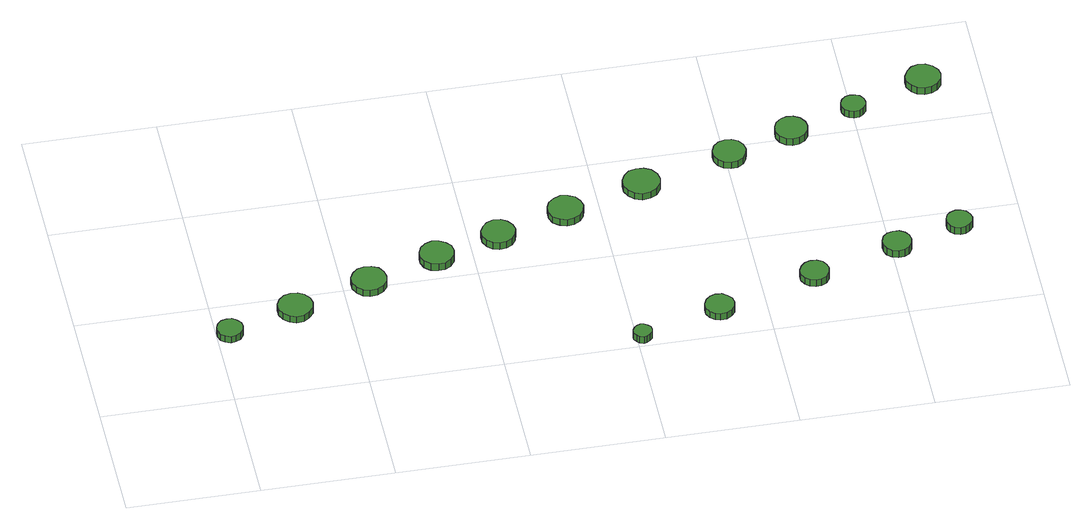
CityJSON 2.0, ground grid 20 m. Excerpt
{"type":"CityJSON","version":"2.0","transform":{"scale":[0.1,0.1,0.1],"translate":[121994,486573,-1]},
"CityObjects":{
"tree1":{"type":"SolitaryVegetationObject","attributes":{"function":"something"},"geometry":[{"type":"MultiSurface","lod":"1","boundaries":[[[0,1,2,3,4,5,6,7,8,9,10,11,12,13,14]],[[15,16,17,18,19,20,21,22,23,24,25,26,27,28,29]],[[0,29,28,1]],[[1,28,27,2]],[[2,27,26,3]],[[3,26,25,4]],[[4,25,24,5]],[[5,24,23,6]],[[6,23,22,7]],[[7,22,21,8]],[[8,21,20,9]],[[9,20,19,10]],[[10,19,18,11]],[[11,18,17,12]],[[12,17,16,13]],[[13,16,15,14]],[[14,15,29,0]]]}]},
"tree2":{"type":"SolitaryVegetationObject","attributes":{"function":"something"},"geometry":[{"type":"MultiSurface","lod":"1","boundaries":[[[30,31,32,33,34,35,36,37,38,39,40,41,42,43,44]],[[45,46,47,48,49,50,51,52,53,54,55,56,57,58,59]],[[30,59,58,31]],[[31,58,57,32]],[[32,57,56,33]],[[33,56,55,34]],[[34,55,54,35]],[[35,54,53,36]],[[36,53,52,37]],[[37,52,51,38]],[[38,51,50,39]],[[39,50,49,40]],[[40,49,48,41]],[[41,48,47,42]],[[42,47,46,43]],[[43,46,45,44]],[[44,45,59,30]]]}]},
"tree3":{"type":"SolitaryVegetationObject","attributes":{"function":"something"},"geometry":[{"type":"MultiSurface","lod":"1","boundaries":[[[60,61,62,63,64,65,66,67,68,69,70,71,72,73,74]],[[75,76,77,78,79,80,81,82,83,84,85,86,87,88,89]],[[60,89,88,61]],[[61,88,87,62]],[[62,87,86,63]],[[63,86,85,64]],[[64,85,84,65]],[[65,84,83,66]],[[66,83,82,67]],[[67,82,81,68]],[[68,81,80,69]],[[69,80,79,70]],[[70,79,78,71]],[[71,78,77,72]],[[72,77,76,73]],[[73,76,75,74]],[[74,75,89,60]]]}]},
"tree4":{"type":"SolitaryVegetationObject","attributes":{"function":"something"},"geometry":[{"type":"MultiSurface","lod":"1","boundaries":[[[90,91,92,93,94,95,96,97,98,99,100,101,102,103,104]],[[105,106,107,108,109,110,111,112,113,114,115,116,117,118,119]],[[90,119,118,91]],[[91,118,117,92]],[[92,117,116,93]],[[93,116,115,94]],[[94,115,114,95]],[[95,114,113,96]],[[96,113,112,97]],[[97,112,111,98]],[[98,111,110,99]],[[99,110,109,100]],[[100,109,108,101]],[[101,108,107,102]],[[102,107,106,103]],[[103,106,105,104]],[[104,105,119,90]]]}]},
"tree5":{"type":"SolitaryVegetationObject","attributes":{"function":"something"},"geometry":[{"type":"MultiSurface","lod":"1","boundaries":[[[120,121,122,123,124,125,126,127,128,129,130,131,132,133,134]],[[135,136,137,138,139,140,141,142,143,144,145,146,147,148,149]],[[120,149,148,121]],[[121,148,147,122]],[[122,147,146,123]],[[123,146,145,124]],[[124,145,144,125]],[[125,144,143,126]],[[126,143,142,127]],[[127,142,141,128]],[[128,141,140,129]],[[129,140,139,130]],[[130,139,138,131]],[[131,138,137,132]],[[132,137,136,133]],[[133,136,135,134]],[[134,135,149,120]]]}]},
"tree6":{"type":"SolitaryVegetationObject","attributes":{"function":"something"},"geometry":[{"type":"MultiSurface","lod":"1","boundaries":[[[150,151,152,153,154,155,156,157,158,159,160,161,162,163,164]],[[165,166,167,168,169,170,171,172,173,174,175,176,177,178,179]],[[150,179,178,151]],[[151,178,177,152]],[[152,177,176,153]],[[153,176,175,154]],[[154,175,174,155]],[[155,174,173,156]],[[156,173,172,157]],[[157,172,171,158]],[[158,171,170,159]],[[159,170,169,160]],[[160,169,168,161]],[[161,168,167,162]],[[162,167,166,163]],[[163,166,165,164]],[[164,165,179,150]]]}]},
"tree7":{"type":"SolitaryVegetationObject","attributes":{"function":"something"},"geometry":[{"type":"MultiSurface","lod":"1","boundaries":[[[180,181,182,183,184,185,186,187,188,189,190,191,192,193,194]],[[195,196,197,198,199,200,201,202,203,204,205,206,207,208,209]],[[180,209,208,181]],[[181,208,207,182]],[[182,207,206,183]],[[183,206,205,184]],[[184,205,204,185]],[[185,204,203,186]],[[186,203,202,187]],[[187,202,201,188]],[[188,201,200,189]],[[189,200,199,190]],[[190,199,198,191]],[[191,198,197,192]],[[192,197,196,193]],[[193,196,195,194]],[[194,195,209,180]]]}]},
"tree8":{"type":"SolitaryVegetationObject","attributes":{"function":"something"},"geometry":[{"type":"MultiSurface","lod":"1","boundaries":[[[210,211,212,213,214,215,216,217,218,219,220,221,222,223,224]],[[225,226,227,228,229,230,231,232,233,234,235,236,237,238,239]],[[210,239,238,211]],[[211,238,237,212]],[[212,237,236,213]],[[213,236,235,214]],[[214,235,234,215]],[[215,234,233,216]],[[216,233,232,217]],[[217,232,231,218]],[[218,231,230,219]],[[219,230,229,220]],[[220,229,228,221]],[[221,228,227,222]],[[222,227,226,223]],[[223,226,225,224]],[[224,225,239,210]]]}]},
"tree9":{"type":"SolitaryVegetationObject","attributes":{"function":"something"},"geometry":[{"type":"MultiSurface","lod":"1","boundaries":[[[240,241,242,243,244,245,246,247,248,249,250,251,252,253,254]],[[255,256,257,258,259,260,261,262,263,264,265,266,267,268,269]],[[240,269,268,241]],[[241,268,267,242]],[[242,267,266,243]],[[243,266,265,244]],[[244,265,264,245]],[[245,264,263,246]],[[246,263,262,247]],[[247,262,261,248]],[[248,261,260,249]],[[249,260,259,250]],[[250,259,258,251]],[[251,258,257,252]],[[252,257,256,253]],[[253,256,255,254]],[[254,255,269,240]]]}]},
"tree10":{"type":"SolitaryVegetationObject","attributes":{"function":"something"},"geometry":[{"type":"MultiSurface","lod":"1","boundaries":[[[270,271,272,273,274,275,276,277,278,279,280,281,282,283,284]],[[285,286,287,288,289,290,291,292,293,294,295,296,297,298,299]],[[270,299,298,271]],[[271,298,297,272]],[[272,297,296,273]],[[273,296,295,274]],[[274,295,294,275]],[[275,294,293,276]],[[276,293,292,277]],[[277,292,291,278]],[[278,291,290,279]],[[279,290,289,280]],[[280,289,288,281]],[[281,288,287,282]],[[282,287,286,283]],[[283,286,285,284]],[[284,285,299,270]]]}]},
"tree11":{"type":"SolitaryVegetationObject","attributes":{"function":"something"},"geometry":[{"type":"MultiSurface","lod":"1","boundaries":[[[300,301,302,303,304,305,306,307,308,309,310,311,312,313,314]],[[315,316,317,318,319,320,321,322,323,324,325,326,327,328,329]],[[300,329,328,301]],[[301,328,327,302]],[[302,327,326,303]],[[303,326,325,304]],[[304,325,324,305]],[[305,324,323,306]],[[306,323,322,307]],[[307,322,321,308]],[[308,321,320,309]],[[309,320,319,310]],[[310,319,318,311]],[[311,318,317,312]],[[312,317,316,313]],[[313,316,315,314]],[[314,315,329,300]]]}]},
"tree12":{"type":"SolitaryVegetationObject","attributes":{"function":"something"},"geometry":[{"type":"MultiSurface","lod":"1","boundaries":[[[330,331,332,333,334,335,336,337,338,339,340,341,342,343,344]],[[345,346,347,348,349,350,351,352,353,354,355,356,357,358,359]],[[330,359,358,331]],[[331,358,357,332]],[[332,357,356,333]],[[333,356,355,334]],[[334,355,354,335]],[[335,354,353,336]],[[336,353,352,337]],[[337,352,351,338]],[[338,351,350,339]],[[339,350,349,340]],[[340,349,348,341]],[[341,348,347,342]],[[342,347,346,343]],[[343,346,345,344]],[[344,345,359,330]]]}]},
"tree13":{"type":"SolitaryVegetationObject","attributes":{"function":"something"},"geometry":[{"type":"MultiSurface","lod":"1","boundaries":[[[360,361,362,363,364,365,366,367,368,369,370,371,372,373,374]],[[375,376,377,378,379,380,381,382,383,384,385,386,387,388,389]],[[360,389,388,361]],[[361,388,387,362]],[[362,387,386,363]],[[363,386,385,364]],[[364,385,384,365]],[[365,384,383,366]],[[366,383,382,367]],[[367,382,381,368]],[[368,381,380,369]],[[369,380,379,370]],[[370,379,378,371]],[[371,378,377,372]],[[372,377,376,373]],[[373,376,375,374]],[[374,375,389,360]]]}]},
"tree14":{"type":"SolitaryVegetationObject","attributes":{"function":"something"},"geometry":[{"type":"MultiSurface","lod":"1","boundaries":[[[390,391,392,393,394,395,396,397,398,399,400,401,402,403,404]],[[405,406,407,408,409,410,411,412,413,414,415,416,417,418,419]],[[390,419,418,391]],[[391,418,417,392]],[[392,417,416,393]],[[393,416,415,394]],[[394,415,414,395]],[[395,414,413,396]],[[396,413,412,397]],[[397,412,411,398]],[[398,411,410,399]],[[399,410,409,400]],[[400,409,408,401]],[[401,408,407,402]],[[402,407,406,403]],[[403,406,405,404]],[[404,405,419,390]]]}]},
"tree15":{"type":"SolitaryVegetationObject","attributes":{"function":"something"},"geometry":[{"type":"MultiSurface","lod":"1","boundaries":[[[420,421,422,423,424,425,426,427,428,429,430,431,432,433,434]],[[435,436,437,438,439,440,441,442,443,444,445,446,447,448,449]],[[420,449,448,421]],[[421,448,447,422]],[[422,447,446,423]],[[423,446,445,424]],[[424,445,444,425]],[[425,444,443,426]],[[426,443,442,427]],[[427,442,441,428]],[[428,441,440,429]],[[429,440,439,430]],[[430,439,438,431]],[[431,438,437,432]],[[432,437,436,433]],[[433,436,435,434]],[[434,435,449,420]]]}]},
"tree16":{"type":"SolitaryVegetationObject","attributes":{"function":"something"},"geometry":[{"type":"MultiSurface","lod":"1","boundaries":[[[450,451,452,453,454,455,456,457,458,459,460,461,462,463,464]],[[465,466,467,468,469,470,471,472,473,474,475,476,477,478,479]],[[450,479,478,451]],[[451,478,477,452]],[[452,477,476,453]],[[453,476,475,454]],[[454,475,474,455]],[[455,474,473,456]],[[456,473,472,457]],[[457,472,471,458]],[[458,471,470,459]],[[459,470,469,460]],[[460,469,468,461]],[[461,468,467,462]],[[462,467,466,463]],[[463,466,465,464]],[[464,465,479,450]]]}]}
},
"vertices":[
[40,141,17],[38,149,17],[33,155,17],[26,160,17],[18,160,17],[10,158,17],[4,152,17],[1,145,17],[1,137,17],[4,129,17],[10,124,17],[18,121,17],[26,122,17],[33,126,17],[38,133,17],[38,133,5],[33,126,5],[26,122,5],[18,121,5],[10,124,5],[4,129,5],[1,137,5],[1,145,5],[4,152,5],[10,158,5],[18,160,5],[26,160,5],[33,155,5],[38,149,5],[40,141,5],
[149,171,17],[147,182,17],[140,191,17],[131,196,17],[120,197,17],[110,194,17],[102,187,17],[97,177,17],[97,166,17],[102,156,17],[110,149,17],[120,145,17],[131,146,17],[140,152,17],[147,161,17],[147,161,5],[140,152,5],[131,146,5],[120,145,5],[110,149,5],[102,156,5],[97,166,5],[97,177,5],[102,187,5],[110,194,5],[120,197,5],[131,196,5],[140,191,5],[147,182,5],[149,171,5],
[265,207,17],[263,218,17],[257,227,17],[247,232,17],[236,233,17],[226,230,17],[218,223,17],[213,213,17],[213,202,17],[218,192,17],[226,184,17],[236,181,17],[247,182,17],[257,188,17],[263,196,17],[263,196,5],[257,188,5],[247,182,5],[236,181,5],[226,184,5],[218,192,5],[213,202,5],[213,213,5],[218,223,5],[226,230,5],[236,233,5],[247,232,5],[257,227,5],[263,218,5],[265,207,5],
[372,242,18],[370,253,18],[363,261,18],[354,266,18],[344,268,18],[333,264,18],[325,257,18],[321,247,18],[321,237,18],[325,227,18],[333,220,18],[344,217,18],[354,218,18],[363,223,18],[370,232,18],[370,232,5],[363,223,5],[354,218,5],[344,217,5],[333,220,5],[325,227,5],[321,237,5],[321,247,5],[325,257,5],[333,264,5],[344,268,5],[354,266,5],[363,261,5],[370,253,5],[372,242,5],
[469,270,18],[466,281,18],[460,289,18],[451,295,18],[440,296,18],[430,292,18],[423,285,18],[418,276,18],[418,265,18],[423,255,18],[430,248,18],[440,245,18],[451,246,18],[460,251,18],[466,260,18],[466,260,5],[460,251,5],[451,246,5],[440,245,5],[430,248,5],[423,255,5],[418,265,5],[418,276,5],[423,285,5],[430,292,5],[440,296,5],[451,295,5],[460,289,5],[466,281,5],[469,270,5],
[623,20,18],[622,26,18],[618,30,18],[613,33,18],[608,34,18],[602,32,18],[598,28,18],[595,23,18],[595,17,18],[598,12,18],[602,8,18],[608,6,18],[613,7,18],[618,10,18],[622,14,18],[622,14,5],[618,10,5],[613,7,5],[608,6,5],[602,8,5],[598,12,5],[595,17,5],[595,23,5],[598,28,5],[602,32,5],[608,34,5],[613,33,5],[618,30,5],[622,26,5],[623,20,5],
[576,303,17],[573,314,17],[567,323,17],[557,328,17],[546,330,17],[536,326,17],[527,319,17],[523,309,17],[523,297,17],[527,287,17],[536,280,17],[546,276,17],[557,278,17],[567,283,17],[573,292,17],[573,292,5],[567,283,5],[557,278,5],[546,276,5],[536,280,5],[527,287,5],[523,297,5],[523,309,5],[527,319,5],[536,326,5],[546,330,5],[557,328,5],[567,323,5],[573,314,5],[576,303,5],
[752,55,18],[750,64,18],[744,71,18],[737,76,18],[727,77,18],[719,74,18],[712,68,18],[708,59,18],[708,50,18],[712,42,18],[719,36,18],[727,33,18],[737,34,18],[744,39,18],[750,46,18],[750,46,6],[744,39,6],[737,34,6],[727,33,6],[719,36,6],[712,42,6],[708,50,6],[708,59,6],[712,68,6],[719,74,6],[727,77,6],[737,76,6],[744,71,6],[750,64,6],[752,55,6],
[696,339,17],[694,350,17],[687,360,17],[677,365,17],[665,366,17],[654,363,17],[646,355,17],[641,345,17],[641,333,17],[646,323,17],[654,315,17],[665,311,17],[677,313,17],[687,318,17],[694,328,17],[694,328,5],[687,318,5],[677,313,5],[665,311,5],[654,315,5],[646,323,5],[641,333,5],[641,345,5],[646,355,5],[654,363,5],[665,366,5],[677,365,5],[687,360,5],[694,350,5],[696,339,5],
[901,101,18],[899,109,18],[894,117,18],[886,121,18],[877,122,18],[868,119,18],[862,113,18],[858,105,18],[858,96,18],[862,88,18],[868,82,18],[877,79,18],[886,80,18],[894,84,18],[899,92,18],[899,92,5],[894,84,5],[886,80,5],[877,79,5],[868,82,5],[862,88,5],[858,96,5],[858,105,5],[862,113,5],[868,119,5],[877,122,5],[886,121,5],[894,117,5],[899,109,5],[901,101,5],
[831,378,17],[829,388,17],[823,397,17],[814,402,17],[804,403,17],[794,400,17],[786,393,17],[782,383,17],[782,373,17],[786,363,17],[794,356,17],[804,353,17],[814,354,17],[823,359,17],[829,368,17],[829,368,5],[823,359,5],[814,354,5],[804,353,5],[794,356,5],[786,363,5],[782,373,5],[782,383,5],[786,393,5],[794,400,5],[804,403,5],[814,402,5],[823,397,5],[829,388,5],[831,378,5],
[928,407,20],[926,417,20],[920,426,20],[911,431,20],[901,432,20],[892,429,20],[884,422,20],[880,413,20],[880,402,20],[884,393,20],[892,386,20],[901,383,20],[911,384,20],[920,389,20],[926,398,20],[926,398,7],[920,389,7],[911,384,7],[901,383,7],[892,386,7],[884,393,7],[880,402,7],[880,413,7],[884,422,7],[892,429,7],[901,432,7],[911,431,7],[920,426,7],[926,417,7],[928,407,7],
[1031,140,18],[1029,149,18],[1024,156,18],[1016,161,18],[1007,161,18],[998,159,18],[991,153,18],[988,144,18],[988,135,18],[991,127,18],[998,121,18],[1007,118,18],[1016,119,18],[1024,123,18],[1029,131,18],[1029,131,5],[1024,123,5],[1016,119,5],[1007,118,5],[998,121,5],[991,127,5],[988,135,5],[988,144,5],[991,153,5],[998,159,5],[1007,161,5],[1016,161,5],[1024,156,5],[1029,149,5],[1031,140,5],
[1020,439,23],[1019,446,23],[1014,453,23],[1008,456,23],[1000,457,23],[993,455,23],[987,450,23],[984,443,23],[984,435,23],[987,428,23],[993,423,23],[1000,421,23],[1008,422,23],[1014,426,23],[1019,432,23],[1019,432,10],[1014,426,10],[1008,422,10],[1000,421,10],[993,423,10],[987,428,10],[984,435,10],[984,443,10],[987,450,10],[993,455,10],[1000,457,10],[1008,456,10],[1014,453,10],[1019,446,10],[1020,439,10],
[1127,169,18],[1125,177,18],[1120,184,18],[1113,188,18],[1105,189,18],[1097,186,18],[1091,181,18],[1088,173,18],[1088,165,18],[1091,158,18],[1097,152,18],[1105,150,18],[1113,151,18],[1120,155,18],[1125,161,18],[1125,161,5],[1120,155,5],[1113,151,5],[1105,150,5],[1097,152,5],[1091,158,5],[1088,165,5],[1088,173,5],[1091,181,5],[1097,186,5],[1105,189,5],[1113,188,5],[1120,184,5],[1125,177,5],[1127,169,5],
[1138,473,27],[1136,483,27],[1129,492,27],[1120,498,27],[1109,499,27],[1099,496,27],[1091,488,27],[1086,478,27],[1086,467,27],[1091,457,27],[1099,450,27],[1109,447,27],[1120,448,27],[1129,453,27],[1136,462,27],[1136,462,14],[1129,453,14],[1120,448,14],[1109,447,14],[1099,450,14],[1091,457,14],[1086,467,14],[1086,478,14],[1091,488,14],[1099,496,14],[1109,499,14],[1120,498,14],[1129,492,14],[1136,483,14],[1138,473,14]
]}
